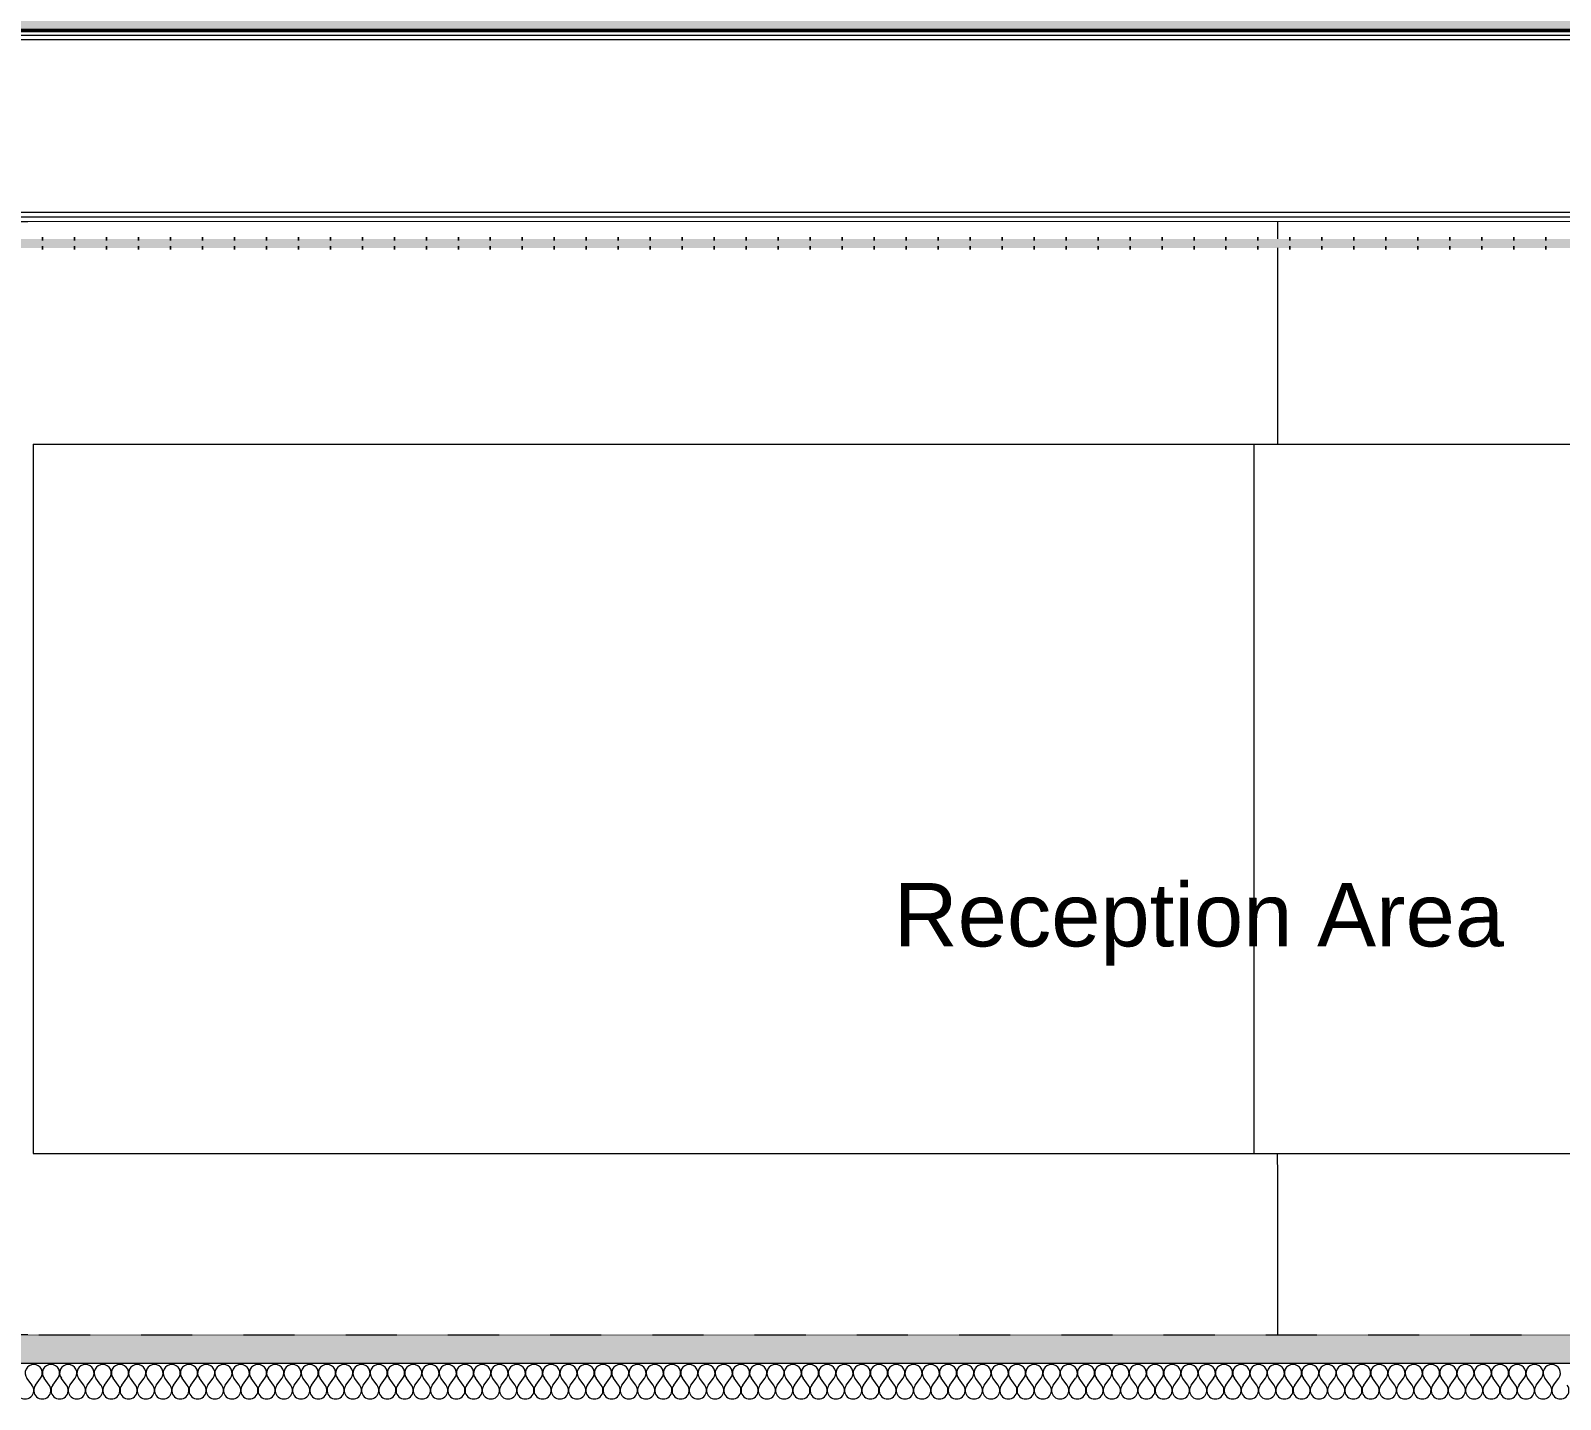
# Model space of a CAD drawing. Header units: millimetres. Extents: x -48147 to 1414029, y -496296 to 18123.
# Drawn here: x 1366780 to 1371003, y -491015 to -487237 of the extents above; entities that cross this region are included whole.
import ezdxf

# ---------------------------------------------------------------- set-up
doc = ezdxf.new("R2010")
doc.units = ezdxf.units.MM
doc.header["$MEASUREMENT"] = 0
for name, pattern in [('Dashed', [2822.222233, 1411.111116, -1411.111116]), ('Dense Dotted', [88.194442, 0, -88.194442]), ('Wipeout_Contour', [1000, 0, -1000])]:
    doc.linetypes.add(name, pattern=pattern)
for name, color, linetype, lineweight, true_color in [('0_Pen_No__105', 7, 'Continuous', 15, 0xa6a6a6), ('A-230-M_FLOOR.IFC Import_Pen_No__109', 7, 'Continuous', 15, 0xa6a6a6), ('A-230-M_FLOOR.IFC Import_Pen_No__29', 7, 'Continuous', 50, 0x2a2a2a), ('New_A-20-M_Ceiling_Pen_No__29', 7, 'Continuous', 50, 0x2a2a2a), ('New_A-20-M_Ceiling_Pen_No__81', 7, 'Continuous', 20, 0x6a6a6a), ('New_A-20-M_Floor_Slab_Pen_No__107', 7, 'Continuous', 15, 0xa6a6a6), ('New_A-20-M_Floor_Slab_Pen_No__109', 7, 'Continuous', 15, 0xa6a6a6), ('New_A-20-M_Floor_Slab_Pen_No__162', 7, 'Continuous', 0, 0xe47200)]:
    doc.layers.add(name, color=color, linetype=linetype, lineweight=lineweight, true_color=true_color)
for name, color, linetype in [('A-20-M_Ceiling', 7, 'Continuous'), ('A-230-M_FLOOR.IFC Import', 7, 'Continuous'), ('A-25-M_Wall_Int', 7, 'Continuous'), ('New_A-20-M_Ceiling', 7, 'Continuous'), ('New_A-20-M_Floor_Slab', 7, 'Continuous'), ('New_A-25-M_Wall_Int', 7, 'Continuous'), ('S-280-M_STRUCT_FRAME.IFC Import', 7, 'Continuous')]:
    doc.layers.add(name, color=color, linetype=linetype)
for name, color, linetype, lineweight in [('A-20-M_Ceiling_Pen_No__89', 8, 'Continuous', 20), ('A-25-M_Wall_Int_Pen_No__87', 8, 'Continuous', 20), ('A-95-P_Text_1_50_GA_Pen_No__1', 7, 'Continuous', 13), ('New_A-20-M_Floor_Slab_Pen_No__1', 7, 'Continuous', 13), ('New_A-25-M_Wall_Int_Pen_No__87', 8, 'Continuous', 20), ('S-280-M_STRUCT_FRAME.IFC Import_Pen_No__90', 8, 'Continuous', 20)]:
    doc.layers.add(name, color=color, linetype=linetype, lineweight=lineweight)
doc.styles.add('GENERATED_STYLE_2', font='')
doc.styles.get('GENERATED_STYLE_2').set_extended_font_data('Swis721 BT')
pattern_1 = [(0, (1372879, -490836.73), (0, 389.7114), [24.375, -200.625]), (0, (1372991.5, -490641.88), (0, 389.7114), [24.375, -200.625]), (60, (1372879, -490836.73), (-337.5, 194.8557), [24.375, -200.625]), (60, (1373104, -490836.73), (-337.5, 194.8557), [24.375, -200.625]), (120, (1372903.37, -490836.73), (337.5, 194.8557), [24.375, -200.625]), (120, (1373128.37, -490836.73), (337.5, 194.8557), [24.375, -200.625]), (0, (1372878.996, -490799.23), (0, 75), [0, -75, 0, -112.5]), (45, (1372916.496, -490799.23), (-53.033, 53.033), [0, -56.25, 0, -93.75])]

# ---------------------------------------------------------------- blocks, each defined once
blk = doc.blocks.new('Section Elem_81_2', base_point=(1372879, -490836.7))
at = {"color": 254, "linetype": 'Wipeout_Contour', "lineweight": 0, "ltscale": 5813348.917052661}
blk.add_wipeout([(1366788, -490336.7), (1370157, -490336.7), (1370157, -488378.7), (1366788, -488378.7)], dxfattribs=at).dxf.layer = 'New_A-25-M_Wall_Int'
at = {"color": 254, "linetype": 'Wipeout_Contour', "lineweight": 0, "ltscale": 5819705.804949574}
blk.add_wipeout([(1370157, -490336.7), (1370163.5, -490336.7), (1370163.5, -488378.7), (1370157, -488378.7)], dxfattribs=at).dxf.layer = 'New_A-25-M_Wall_Int'
at = {"layer": 'New_A-25-M_Wall_Int_Pen_No__87', "linetype": 'Continuous'}
blk.add_line((1370157, -488378.7), (1370157, -490336.7), dxfattribs=at)
blk = doc.blocks.new('*X395', base_point=(1372879, -490836.7))
at = {"layer": 'New_A-20-M_Floor_Slab_Pen_No__107', "linetype": 'Continuous'}
for p, q in [((1366784.4, -490975.8), (1366770.1, -490956.7)), ((1366793.9, -490975.8), (1366808.2, -490956.7)), ((1366832, -490975.8), (1366817.7, -490956.7)), ((1366841.5, -490975.8), (1366855.8, -490956.7)), ((1366879.6, -490975.8), (1366865.3, -490956.7)), ((1366889.1, -490975.8), (1366903.4, -490956.7)), ((1366927.2, -490975.8), (1366912.9, -490956.7)), ((1366936.8, -490975.8), (1366951, -490956.7)), ((1366974.8, -490975.8), (1366960.6, -490956.7)), ((1366984.4, -490975.8), (1366998.7, -490956.7)), ((1367022.5, -490975.8), (1367008.2, -490956.7)), ((1367032, -490975.8), (1367046.3, -490956.7)), ((1367070.1, -490975.8), (1367055.8, -490956.7)), ((1367079.6, -490975.8), (1367093.9, -490956.7)), ((1367117.7, -490975.8), (1367103.4, -490956.7)), ((1367127.2, -490975.8), (1367141.5, -490956.7)), ((1367165.3, -490975.8), (1367151, -490956.7)), ((1367174.8, -490975.8), (1367189.1, -490956.7)), ((1367212.9, -490975.8), (1367198.7, -490956.7)), ((1367222.5, -490975.8), (1367236.8, -490956.7)), ((1367260.6, -490975.8), (1367246.3, -490956.7)), ((1367270.1, -490975.8), (1367284.4, -490956.7)), ((1367308.2, -490975.8), (1367293.9, -490956.7)), ((1367317.7, -490975.8), (1367332, -490956.7)), ((1367355.8, -490975.8), (1367341.5, -490956.7)), ((1367365.3, -490975.8), (1367379.6, -490956.7)), ((1367403.4, -490975.8), (1367389.1, -490956.7)), ((1367412.9, -490975.8), (1367427.2, -490956.7)), ((1367451, -490975.8), (1367436.8, -490956.7)), ((1367460.6, -490975.8), (1367474.8, -490956.7)), ((1367498.7, -490975.8), (1367484.4, -490956.7)), ((1367508.2, -490975.8), (1367522.5, -490956.7)), ((1367546.3, -490975.8), (1367532, -490956.7)), ((1367555.8, -490975.8), (1367570.1, -490956.7)), ((1367593.9, -490975.8), (1367579.6, -490956.7)), ((1367603.4, -490975.8), (1367617.7, -490956.7)), ((1367641.5, -490975.8), (1367627.2, -490956.7)), ((1367651, -490975.8), (1367665.3, -490956.7)), ((1367689.1, -490975.8), (1367674.8, -490956.7)), ((1367698.7, -490975.8), (1367712.9, -490956.7)), ((1367736.8, -490975.8), (1367722.5, -490956.7)), ((1367746.3, -490975.8), (1367760.6, -490956.7)), ((1367784.4, -490975.8), (1367770.1, -490956.7)), ((1367793.9, -490975.8), (1367808.2, -490956.7)), ((1367832, -490975.8), (1367817.7, -490956.7)), ((1367841.5, -490975.8), (1367855.8, -490956.7)), ((1367879.6, -490975.8), (1367865.3, -490956.7)), ((1367889.1, -490975.8), (1367903.4, -490956.7)), ((1367927.2, -490975.8), (1367912.9, -490956.7)), ((1367936.8, -490975.8), (1367951, -490956.7)), ((1367974.8, -490975.8), (1367960.6, -490956.7)), ((1367984.4, -490975.8), (1367998.7, -490956.7)), ((1368022.5, -490975.8), (1368008.2, -490956.7)), ((1368032, -490975.8), (1368046.3, -490956.7)), ((1368070.1, -490975.8), (1368055.8, -490956.7)), ((1368079.6, -490975.8), (1368093.9, -490956.7)), ((1368117.7, -490975.8), (1368103.4, -490956.7)), ((1368127.2, -490975.8), (1368141.5, -490956.7)), ((1368165.3, -490975.8), (1368151, -490956.7)), ((1368174.8, -490975.8), (1368189.1, -490956.7)), ((1368212.9, -490975.8), (1368198.7, -490956.7)), ((1368222.5, -490975.8), (1368236.8, -490956.7)), ((1368260.6, -490975.8), (1368246.3, -490956.7)), ((1368270.1, -490975.8), (1368284.4, -490956.7)), ((1368308.2, -490975.8), (1368293.9, -490956.7)), ((1368317.7, -490975.8), (1368332, -490956.7)), ((1368355.8, -490975.8), (1368341.5, -490956.7)), ((1368365.3, -490975.8), (1368379.6, -490956.7)), ((1368403.4, -490975.8), (1368389.1, -490956.7)), ((1368412.9, -490975.8), (1368427.2, -490956.7)), ((1368451, -490975.8), (1368436.8, -490956.7)), ((1368460.6, -490975.8), (1368474.8, -490956.7)), ((1368498.7, -490975.8), (1368484.4, -490956.7)), ((1368508.2, -490975.8), (1368522.5, -490956.7)), ((1368546.3, -490975.8), (1368532, -490956.7)), ((1368555.8, -490975.8), (1368570.1, -490956.7)), ((1368593.9, -490975.8), (1368579.6, -490956.7)), ((1368603.4, -490975.8), (1368617.7, -490956.7)), ((1368641.5, -490975.8), (1368627.2, -490956.7)), ((1368651, -490975.8), (1368665.3, -490956.7)), ((1368689.1, -490975.8), (1368674.8, -490956.7)), ((1368698.7, -490975.8), (1368712.9, -490956.7)), ((1368736.8, -490975.8), (1368722.5, -490956.7)), ((1368746.3, -490975.8), (1368760.6, -490956.7)), ((1368784.4, -490975.8), (1368770.1, -490956.7)), ((1368793.9, -490975.8), (1368808.2, -490956.7)), ((1368832, -490975.8), (1368817.7, -490956.7)), ((1368841.5, -490975.8), (1368855.8, -490956.7)), ((1368879.6, -490975.8), (1368865.3, -490956.7)), ((1368889.1, -490975.8), (1368903.4, -490956.7)), ((1368927.2, -490975.8), (1368912.9, -490956.7)), ((1368936.8, -490975.8), (1368951, -490956.7)), ((1368974.8, -490975.8), (1368960.6, -490956.7)), ((1368984.4, -490975.8), (1368998.7, -490956.7)), ((1369022.5, -490975.8), (1369008.2, -490956.7)), ((1369032, -490975.8), (1369046.3, -490956.7)), ((1369070.1, -490975.8), (1369055.8, -490956.7)), ((1369079.6, -490975.8), (1369093.9, -490956.7)), ((1369117.7, -490975.8), (1369103.4, -490956.7)), ((1369127.2, -490975.8), (1369141.5, -490956.7)), ((1369165.3, -490975.8), (1369151, -490956.7)), ((1369174.8, -490975.8), (1369189.1, -490956.7)), ((1369212.9, -490975.8), (1369198.7, -490956.7)), ((1369222.5, -490975.8), (1369236.8, -490956.7)), ((1369260.6, -490975.8), (1369246.3, -490956.7)), ((1369270.1, -490975.8), (1369284.4, -490956.7)), ((1369308.2, -490975.8), (1369293.9, -490956.7)), ((1369317.7, -490975.8), (1369332, -490956.7)), ((1369355.8, -490975.8), (1369341.5, -490956.7)), ((1369365.3, -490975.8), (1369379.6, -490956.7)), ((1369403.4, -490975.8), (1369389.1, -490956.7)), ((1369412.9, -490975.8), (1369427.2, -490956.7)), ((1369451, -490975.8), (1369436.8, -490956.7)), ((1369460.6, -490975.8), (1369474.8, -490956.7)), ((1369498.7, -490975.8), (1369484.4, -490956.7)), ((1369508.2, -490975.8), (1369522.5, -490956.7)), ((1369546.3, -490975.8), (1369532, -490956.7)), ((1369555.8, -490975.8), (1369570.1, -490956.7)), ((1369593.9, -490975.8), (1369579.6, -490956.7)), ((1369603.4, -490975.8), (1369617.7, -490956.7)), ((1369641.5, -490975.8), (1369627.2, -490956.7)), ((1369651, -490975.8), (1369665.3, -490956.7)), ((1369689.1, -490975.8), (1369674.8, -490956.7)), ((1369698.7, -490975.8), (1369712.9, -490956.7)), ((1369736.8, -490975.8), (1369722.5, -490956.7)), ((1369746.3, -490975.8), (1369760.6, -490956.7)), ((1369784.4, -490975.8), (1369770.1, -490956.7)), ((1369793.9, -490975.8), (1369808.2, -490956.7)), ((1369832, -490975.8), (1369817.7, -490956.7)), ((1369841.5, -490975.8), (1369855.8, -490956.7)), ((1369879.6, -490975.8), (1369865.3, -490956.7)), ((1369889.1, -490975.8), (1369903.4, -490956.7)), ((1369927.2, -490975.8), (1369912.9, -490956.7)), ((1369936.8, -490975.8), (1369951, -490956.7)), ((1369974.8, -490975.8), (1369960.6, -490956.7)), ((1369984.4, -490975.8), (1369998.7, -490956.7)), ((1370022.5, -490975.8), (1370008.2, -490956.7)), ((1370032, -490975.8), (1370046.3, -490956.7)), ((1370070.1, -490975.8), (1370055.8, -490956.7)), ((1370079.6, -490975.8), (1370093.9, -490956.7)), ((1370117.7, -490975.8), (1370103.4, -490956.7)), ((1370127.2, -490975.8), (1370141.5, -490956.7)), ((1370165.3, -490975.8), (1370151, -490956.7)), ((1370174.8, -490975.8), (1370189.1, -490956.7)), ((1370212.9, -490975.8), (1370198.7, -490956.7)), ((1370222.5, -490975.8), (1370236.8, -490956.7)), ((1370260.6, -490975.8), (1370246.3, -490956.7)), ((1370270.1, -490975.8), (1370284.4, -490956.7)), ((1370308.2, -490975.8), (1370293.9, -490956.7)), ((1370317.7, -490975.8), (1370332, -490956.7)), ((1370355.8, -490975.8), (1370341.5, -490956.7)), ((1370365.3, -490975.8), (1370379.6, -490956.7)), ((1370403.4, -490975.8), (1370389.1, -490956.7)), ((1370412.9, -490975.8), (1370427.2, -490956.7)), ((1370451, -490975.8), (1370436.8, -490956.7)), ((1370460.6, -490975.8), (1370474.8, -490956.7)), ((1370498.7, -490975.8), (1370484.4, -490956.7)), ((1370508.2, -490975.8), (1370522.5, -490956.7)), ((1370546.3, -490975.8), (1370532, -490956.7)), ((1370555.8, -490975.8), (1370570.1, -490956.7)), ((1370593.9, -490975.8), (1370579.6, -490956.7)), ((1370603.4, -490975.8), (1370617.7, -490956.7)), ((1370641.5, -490975.8), (1370627.2, -490956.7)), ((1370651, -490975.8), (1370665.3, -490956.7)), ((1370689.1, -490975.8), (1370674.8, -490956.7)), ((1370698.7, -490975.8), (1370712.9, -490956.7)), ((1370736.8, -490975.8), (1370722.5, -490956.7)), ((1370746.3, -490975.8), (1370760.6, -490956.7)), ((1370784.4, -490975.8), (1370770.1, -490956.7)), ((1370793.9, -490975.8), (1370808.2, -490956.7)), ((1370832, -490975.8), (1370817.7, -490956.7)), ((1370841.5, -490975.8), (1370855.8, -490956.7)), ((1370879.6, -490975.8), (1370865.3, -490956.7)), ((1370889.1, -490975.8), (1370903.4, -490956.7)), ((1370927.2, -490975.8), (1370912.9, -490956.7)), ((1370936.8, -490975.8), (1370951, -490956.7)), ((1370974.8, -490975.8), (1370960.6, -490956.7)), ((1370984.4, -490975.8), (1370998.7, -490956.7))]:
    blk.add_line(p, q, dxfattribs=at)
for centre, start, end in [((1366789.1, -490942.4), 90, 216.8699), ((1366789.1, -490942.4), 323.1301, 90), ((1366836.8, -490942.4), 90, 216.8699), ((1366836.8, -490942.4), 323.1301, 90), ((1366884.4, -490942.4), 90, 216.8699), ((1366884.4, -490942.4), 323.1301, 90), ((1366932, -490942.4), 90, 216.8699), ((1366932, -490942.4), 323.1301, 90), ((1366979.6, -490942.4), 90, 216.8699), ((1366979.6, -490942.4), 323.1301, 90), ((1367027.2, -490942.4), 90, 216.8699), ((1367027.2, -490942.4), 323.1301, 90), ((1367074.8, -490942.4), 90, 216.8699), ((1367074.8, -490942.4), 323.1301, 90), ((1367122.5, -490942.4), 90, 216.8699), ((1367122.5, -490942.4), 323.1301, 90), ((1367170.1, -490942.4), 90, 216.8699), ((1367170.1, -490942.4), 323.1301, 90), ((1367217.7, -490942.4), 90, 216.8699), ((1367217.7, -490942.4), 323.1301, 90), ((1367265.3, -490942.4), 90, 216.8699), ((1367265.3, -490942.4), 323.1301, 90), ((1367312.9, -490942.4), 90, 216.8699), ((1367312.9, -490942.4), 323.1301, 90), ((1367360.6, -490942.4), 90, 216.8699), ((1367360.6, -490942.4), 323.1301, 90), ((1367408.2, -490942.4), 90, 216.8699), ((1367408.2, -490942.4), 323.1301, 90), ((1367455.8, -490942.4), 90, 216.8699), ((1367455.8, -490942.4), 323.1301, 90), ((1367503.4, -490942.4), 90, 216.8699), ((1367503.4, -490942.4), 323.1301, 90), ((1367551, -490942.4), 90, 216.8699), ((1367551, -490942.4), 323.1301, 90), ((1367598.7, -490942.4), 90, 216.8699), ((1367598.7, -490942.4), 323.1301, 90), ((1367646.3, -490942.4), 90, 216.8699), ((1367646.3, -490942.4), 323.1301, 90), ((1367693.9, -490942.4), 90, 216.8699), ((1367693.9, -490942.4), 323.1301, 90), ((1367741.5, -490942.4), 90, 216.8699), ((1367741.5, -490942.4), 323.1301, 90), ((1367789.1, -490942.4), 90, 216.8699), ((1367789.1, -490942.4), 323.1301, 90), ((1367836.8, -490942.4), 90, 216.8699), ((1367836.8, -490942.4), 323.1301, 90), ((1367884.4, -490942.4), 90, 216.8699), ((1367884.4, -490942.4), 323.1301, 90), ((1367932, -490942.4), 90, 216.8699), ((1367932, -490942.4), 323.1301, 90), ((1367979.6, -490942.4), 90, 216.8699), ((1367979.6, -490942.4), 323.1301, 90), ((1368027.2, -490942.4), 90, 216.8699), ((1368027.2, -490942.4), 323.1301, 90), ((1368074.8, -490942.4), 90, 216.8699), ((1368074.8, -490942.4), 323.1301, 90), ((1368122.5, -490942.4), 90, 216.8699), ((1368122.5, -490942.4), 323.1301, 90), ((1368170.1, -490942.4), 90, 216.8699), ((1368170.1, -490942.4), 323.1301, 90), ((1368217.7, -490942.4), 90, 216.8699), ((1368217.7, -490942.4), 323.1301, 90), ((1368265.3, -490942.4), 90, 216.8699), ((1368265.3, -490942.4), 323.1301, 90), ((1368312.9, -490942.4), 90, 216.8699), ((1368312.9, -490942.4), 323.1301, 90), ((1368360.6, -490942.4), 90, 216.8699), ((1368360.6, -490942.4), 323.1301, 90), ((1368408.2, -490942.4), 90, 216.8699), ((1368408.2, -490942.4), 323.1301, 90), ((1368455.8, -490942.4), 90, 216.8699), ((1368455.8, -490942.4), 323.1301, 90), ((1368503.4, -490942.4), 90, 216.8699), ((1368503.4, -490942.4), 323.1301, 90), ((1368551, -490942.4), 90, 216.8699), ((1368551, -490942.4), 323.1301, 90), ((1368598.7, -490942.4), 90, 216.8699), ((1368598.7, -490942.4), 323.1301, 90), ((1368646.3, -490942.4), 90, 216.8699), ((1368646.3, -490942.4), 323.1301, 90), ((1368693.9, -490942.4), 90, 216.8699), ((1368693.9, -490942.4), 323.1301, 90), ((1368741.5, -490942.4), 90, 216.8699), ((1368741.5, -490942.4), 323.1301, 90), ((1368789.1, -490942.4), 90, 216.8699), ((1368789.1, -490942.4), 323.1301, 90), ((1368836.8, -490942.4), 90, 216.8699), ((1368836.8, -490942.4), 323.1301, 90), ((1368884.4, -490942.4), 90, 216.8699), ((1368884.4, -490942.4), 323.1301, 90), ((1368932, -490942.4), 90, 216.8699), ((1368932, -490942.4), 323.1301, 90), ((1368979.6, -490942.4), 90, 216.8699), ((1368979.6, -490942.4), 323.1301, 90), ((1369027.2, -490942.4), 90, 216.8699), ((1369027.2, -490942.4), 323.1301, 90), ((1369074.8, -490942.4), 90, 216.8699), ((1369074.8, -490942.4), 323.1301, 90), ((1369122.5, -490942.4), 90, 216.8699), ((1369122.5, -490942.4), 323.1301, 90), ((1369170.1, -490942.4), 90, 216.8699), ((1369170.1, -490942.4), 323.1301, 90), ((1369217.7, -490942.4), 90, 216.8699), ((1369217.7, -490942.4), 323.1301, 90), ((1369265.3, -490942.4), 90, 216.8699), ((1369265.3, -490942.4), 323.1301, 90), ((1369312.9, -490942.4), 90, 216.8699), ((1369312.9, -490942.4), 323.1301, 90), ((1369360.6, -490942.4), 90, 216.8699), ((1369360.6, -490942.4), 323.1301, 90), ((1369408.2, -490942.4), 90, 216.8699), ((1369408.2, -490942.4), 323.1301, 90), ((1369455.8, -490942.4), 90, 216.8699), ((1369455.8, -490942.4), 323.1301, 90), ((1369503.4, -490942.4), 90, 216.8699), ((1369503.4, -490942.4), 323.1301, 90), ((1369551, -490942.4), 90, 216.8699), ((1369551, -490942.4), 323.1301, 90), ((1369598.7, -490942.4), 90, 216.8699), ((1369598.7, -490942.4), 323.1301, 90), ((1369646.3, -490942.4), 90, 216.8699), ((1369646.3, -490942.4), 323.1301, 90), ((1369693.9, -490942.4), 90, 216.8699), ((1369693.9, -490942.4), 323.1301, 90), ((1369741.5, -490942.4), 90, 216.8699), ((1369741.5, -490942.4), 323.1301, 90), ((1369789.1, -490942.4), 90, 216.8699), ((1369789.1, -490942.4), 323.1301, 90), ((1369836.8, -490942.4), 90, 216.8699), ((1369836.8, -490942.4), 323.1301, 90), ((1369884.4, -490942.4), 90, 216.8699), ((1369884.4, -490942.4), 323.1301, 90), ((1369932, -490942.4), 90, 216.8699), ((1369932, -490942.4), 323.1301, 90), ((1369979.6, -490942.4), 90, 216.8699), ((1369979.6, -490942.4), 323.1301, 90), ((1370027.2, -490942.4), 90, 216.8699), ((1370027.2, -490942.4), 323.1301, 90), ((1370074.8, -490942.4), 90, 216.8699), ((1370074.8, -490942.4), 323.1301, 90), ((1370122.5, -490942.4), 90, 216.8699), ((1370122.5, -490942.4), 323.1301, 90), ((1370170.1, -490942.4), 90, 216.8699), ((1370170.1, -490942.4), 323.1301, 90), ((1370217.7, -490942.4), 90, 216.8699), ((1370217.7, -490942.4), 323.1301, 90), ((1370265.3, -490942.4), 90, 216.8699), ((1370265.3, -490942.4), 323.1301, 90), ((1370312.9, -490942.4), 90, 216.8699), ((1370312.9, -490942.4), 323.1301, 90), ((1370360.6, -490942.4), 90, 216.8699), ((1370360.6, -490942.4), 323.1301, 90), ((1370408.2, -490942.4), 90, 216.8699), ((1370408.2, -490942.4), 323.1301, 90), ((1370455.8, -490942.4), 90, 216.8699), ((1370455.8, -490942.4), 323.1301, 90), ((1370503.4, -490942.4), 90, 216.8699), ((1370503.4, -490942.4), 323.1301, 90), ((1370551, -490942.4), 90, 216.8699), ((1370551, -490942.4), 323.1301, 90), ((1370598.7, -490942.4), 90, 216.8699), ((1370598.7, -490942.4), 323.1301, 90), ((1370646.3, -490942.4), 90, 216.8699), ((1370646.3, -490942.4), 323.1301, 90), ((1370693.9, -490942.4), 90, 216.8699), ((1370693.9, -490942.4), 323.1301, 90), ((1370741.5, -490942.4), 90, 216.8699), ((1370741.5, -490942.4), 323.1301, 90), ((1370789.1, -490942.4), 90, 216.8699), ((1370789.1, -490942.4), 323.1301, 90), ((1370836.8, -490942.4), 90, 216.8699), ((1370836.8, -490942.4), 323.1301, 90), ((1370884.4, -490942.4), 90, 216.8699), ((1370884.4, -490942.4), 323.1301, 90), ((1370932, -490942.4), 90, 216.8699), ((1370932, -490942.4), 323.1301, 90), ((1370979.6, -490942.4), 90, 216.8699), ((1370979.6, -490942.4), 323.1301, 90), ((1366765.3, -490990), 143.1301, 36.8699), ((1366812.9, -490990), 143.1301, 36.8699), ((1366860.6, -490990), 143.1301, 36.8699), ((1366908.2, -490990), 143.1301, 36.8699), ((1366955.8, -490990), 143.1301, 36.8699), ((1367003.4, -490990), 143.1301, 36.8699), ((1367051, -490990), 143.1301, 36.8699), ((1367098.7, -490990), 143.1301, 36.8699), ((1367146.3, -490990), 143.1301, 36.8699), ((1367193.9, -490990), 143.1301, 36.8699), ((1367241.5, -490990), 143.1301, 36.8699), ((1367289.1, -490990), 143.1301, 36.8699), ((1367336.8, -490990), 143.1301, 36.8699), ((1367384.4, -490990), 143.1301, 36.8699), ((1367432, -490990), 143.1301, 36.8699), ((1367479.6, -490990), 143.1301, 36.8699), ((1367527.2, -490990), 143.1301, 36.8699), ((1367574.8, -490990), 143.1301, 36.8699), ((1367622.5, -490990), 143.1301, 36.8699), ((1367670.1, -490990), 143.1301, 36.8699), ((1367717.7, -490990), 143.1301, 36.8699), ((1367765.3, -490990), 143.1301, 36.8699), ((1367812.9, -490990), 143.1301, 36.8699), ((1367860.6, -490990), 143.1301, 36.8699), ((1367908.2, -490990), 143.1301, 36.8699), ((1367955.8, -490990), 143.1301, 36.8699), ((1368003.4, -490990), 143.1301, 36.8699), ((1368051, -490990), 143.1301, 36.8699), ((1368098.7, -490990), 143.1301, 36.8699), ((1368146.3, -490990), 143.1301, 36.8699), ((1368193.9, -490990), 143.1301, 36.8699), ((1368241.5, -490990), 143.1301, 36.8699), ((1368289.1, -490990), 143.1301, 36.8699), ((1368336.8, -490990), 143.1301, 36.8699), ((1368384.4, -490990), 143.1301, 36.8699), ((1368432, -490990), 143.1301, 36.8699), ((1368479.6, -490990), 143.1301, 36.8699), ((1368527.2, -490990), 143.1301, 36.8699), ((1368574.8, -490990), 143.1301, 36.8699), ((1368622.5, -490990), 143.1301, 36.8699), ((1368670.1, -490990), 143.1301, 36.8699), ((1368717.7, -490990), 143.1301, 36.8699), ((1368765.3, -490990), 143.1301, 36.8699), ((1368812.9, -490990), 143.1301, 36.8699), ((1368860.6, -490990), 143.1301, 36.8699), ((1368908.2, -490990), 143.1301, 36.8699), ((1368955.8, -490990), 143.1301, 36.8699), ((1369003.4, -490990), 143.1301, 36.8699), ((1369051, -490990), 143.1301, 36.8699), ((1369098.7, -490990), 143.1301, 36.8699), ((1369146.3, -490990), 143.1301, 36.8699), ((1369193.9, -490990), 143.1301, 36.8699), ((1369241.5, -490990), 143.1301, 36.8699), ((1369289.1, -490990), 143.1301, 36.8699), ((1369336.8, -490990), 143.1301, 36.8699), ((1369384.4, -490990), 143.1301, 36.8699), ((1369432, -490990), 143.1301, 36.8699), ((1369479.6, -490990), 143.1301, 36.8699), ((1369527.2, -490990), 143.1301, 36.8699), ((1369574.8, -490990), 143.1301, 36.8699), ((1369622.5, -490990), 143.1301, 36.8699), ((1369670.1, -490990), 143.1301, 36.8699), ((1369717.7, -490990), 143.1301, 36.8699), ((1369765.3, -490990), 143.1301, 36.8699), ((1369812.9, -490990), 143.1301, 36.8699), ((1369860.6, -490990), 143.1301, 36.8699), ((1369908.2, -490990), 143.1301, 36.8699), ((1369955.8, -490990), 143.1301, 36.8699), ((1370003.4, -490990), 143.1301, 36.8699), ((1370051, -490990), 143.1301, 36.8699), ((1370098.7, -490990), 143.1301, 36.8699), ((1370146.3, -490990), 143.1301, 36.8699), ((1370193.9, -490990), 143.1301, 36.8699), ((1370241.5, -490990), 143.1301, 36.8699), ((1370289.1, -490990), 143.1301, 36.8699), ((1370336.8, -490990), 143.1301, 36.8699), ((1370384.4, -490990), 143.1301, 36.8699), ((1370432, -490990), 143.1301, 36.8699), ((1370479.6, -490990), 143.1301, 36.8699), ((1370527.2, -490990), 143.1301, 36.8699), ((1370574.8, -490990), 143.1301, 36.8699), ((1370622.5, -490990), 143.1301, 36.8699), ((1370670.1, -490990), 143.1301, 36.8699), ((1370717.7, -490990), 143.1301, 36.8699), ((1370765.3, -490990), 143.1301, 36.8699), ((1370812.9, -490990), 143.1301, 36.8699), ((1370860.6, -490990), 143.1301, 36.8699), ((1370908.2, -490990), 143.1301, 36.8699), ((1370955.8, -490990), 143.1301, 36.8699), ((1371003.4, -490990), 143.1301, 36.8699)]:
    blk.add_arc(centre, 23.8, start, end, dxfattribs=at)
blk = doc.blocks.new('Section Elem_366_2', base_point=(1372879, -490836.7))
at = {"color": 254, "linetype": 'Wipeout_Contour', "lineweight": 0, "ltscale": 5822336.932300525}
blk.add_wipeout([(1376173.4, -490836.7), (1364455.8, -490836.7), (1364455.8, -490915.7), (1376173.4, -490915.7)], dxfattribs=at).dxf.layer = 'New_A-20-M_Floor_Slab'
at = {"layer": 'New_A-20-M_Floor_Slab_Pen_No__109', "linetype": 'Continuous'}
h = blk.add_hatch(dxfattribs=at)
h.set_pattern_fill('Lightweight_Concrete_0002', color=256, style=0, pattern_type=2)
h.set_pattern_definition(pattern_1)
h.paths.add_polyline_path([(1376173.4, -490836.7), (1364455.8, -490836.7), (1364455.8, -490915.7), (1376173.4, -490915.7)])
at = {"layer": 'New_A-20-M_Floor_Slab_Pen_No__162', "linetype": 'Continuous'}
blk.add_hatch(color=256, dxfattribs=at).paths.add_polyline_path([(1364455.8, -490915.7), (1364455.8, -490916.2), (1376173.4, -490916.2), (1376173.4, -490915.7)])
at = {"layer": 'New_A-20-M_Floor_Slab_Pen_No__1', "linetype": 'Continuous'}
blk.add_line((1376172.6, -490836.7), (1364455.8, -490836.7), dxfattribs=at)
at = {"color": 254, "linetype": 'Wipeout_Contour', "lineweight": 0, "ltscale": 5822458.350221347}
blk.add_wipeout([(1364455.8, -490916.2), (1364455.8, -491016.2), (1376173.4, -491016.2), (1376173.4, -490916.2)], dxfattribs=at).dxf.layer = 'New_A-20-M_Floor_Slab'
at = {"layer": 'New_A-20-M_Floor_Slab_Pen_No__1', "linetype": 'Continuous'}
for p, q in [((1376173.4, -490915.7), (1364455.8, -490915.7)), ((1376173.4, -490916.2), (1364455.8, -490916.2))]:
    blk.add_line(p, q, dxfattribs=at)
at = {"layer": 'New_A-20-M_Floor_Slab'}
blk.add_blockref('*X395', (1372879, -490836.7), dxfattribs=at)
blk = doc.blocks.new('Section Elem_467_2', base_point=(1372879, -490836.7))
at = {"color": 254, "linetype": 'Wipeout_Contour', "lineweight": 0, "ltscale": 5818490.170846383}
blk.add_wipeout([(1364996.9, -487253.7), (1364997.2, -487262.6), (1376172.6, -487262.6), (1376172.6, -487253.7)], dxfattribs=at).dxf.layer = 'S-280-M_STRUCT_FRAME.IFC Import'
at = {"color": 254, "linetype": 'Wipeout_Contour', "lineweight": 0, "ltscale": 5819140.956691417}
blk.add_wipeout([(1364997.2, -487739.1), (1364996.9, -487748.1), (1376172.6, -487748.1), (1376172.6, -487739.1)], dxfattribs=at).dxf.layer = 'S-280-M_STRUCT_FRAME.IFC Import'
at = {"color": 254, "linetype": 'Wipeout_Contour', "lineweight": 0, "ltscale": 5818480.752406818}
blk.add_wipeout([(1376172.6, -487249.9), (1364996.2, -487249.9), (1364996.9, -487253.7), (1376172.6, -487253.7)], dxfattribs=at).dxf.layer = 'S-280-M_STRUCT_FRAME.IFC Import'
at = {"color": 254, "linetype": 'Wipeout_Contour', "lineweight": 0, "ltscale": 5819117.401360019}
blk.add_wipeout([(1376172.6, -487751.8), (1364974, -487751.8), (1364974, -487765), (1376172.6, -487765)], dxfattribs=at).dxf.layer = 'S-280-M_STRUCT_FRAME.IFC Import'
at = {"color": 254, "linetype": 'Wipeout_Contour', "lineweight": 0, "ltscale": 5818426.905174221}
blk.add_wipeout([(1364974, -487249.9), (1376172.6, -487249.9), (1376172.6, -487236.7), (1364974, -487236.7)], dxfattribs=at).dxf.layer = 'S-280-M_STRUCT_FRAME.IFC Import'
at = {"color": 254, "linetype": 'Wipeout_Contour', "lineweight": 0, "ltscale": 5819148.562650276}
blk.add_wipeout([(1364996.9, -487748.1), (1364996.2, -487751.8), (1376172.6, -487751.8), (1376172.6, -487748.1)], dxfattribs=at).dxf.layer = 'S-280-M_STRUCT_FRAME.IFC Import'
at = {"layer": 'S-280-M_STRUCT_FRAME.IFC Import_Pen_No__90', "linetype": 'Continuous'}
for p, q in [((1376172.6, -487249.9), (1364974, -487249.9)), ((1376172.6, -487262.6), (1364997.2, -487262.6)), ((1376172.6, -487739.1), (1364997.2, -487739.1)), ((1376172.6, -487751.8), (1364974, -487751.8)), ((1376172.6, -487765), (1364974, -487765))]:
    blk.add_line(p, q, dxfattribs=at)
blk = doc.blocks.new('Section Elem_626_2', base_point=(1372879, -490836.7))
at = {"color": 254, "linetype": 'Wipeout_Contour', "lineweight": 0, "ltscale": 5822580.216218885}
blk.add_wipeout([(1370163.5, -490336.7), (1371683, -490336.7), (1371683, -488378.7), (1370163.5, -488378.7)], dxfattribs=at).dxf.layer = 'New_A-25-M_Wall_Int'
at = {"layer": 'New_A-25-M_Wall_Int_Pen_No__87', "linetype": 'Continuous'}
blk.add_line((1371683, -488378.7), (1371683, -490336.7), dxfattribs=at)
blk = doc.blocks.new('Section Elem_629_2', base_point=(1372879, -490836.7))
at = {"color": 254, "linetype": 'Wipeout_Contour', "lineweight": 0, "ltscale": 5804861.895848667}
blk.add_wipeout([(1366773, -487811.7), (1366788, -487811.7), (1366788, -487765), (1366773, -487765)], dxfattribs=at).dxf.layer = 'A-25-M_Wall_Int'
at = {"color": 254, "linetype": 'Wipeout_Contour', "lineweight": 0, "ltscale": 5806949.323192182}
blk.add_wipeout([(1366773, -490836.7), (1366788, -490836.7), (1366788, -487836.7), (1366773, -487836.7)], dxfattribs=at).dxf.layer = 'A-25-M_Wall_Int'
at = {"layer": 'A-25-M_Wall_Int_Pen_No__87', "linetype": 'Continuous'}
blk.add_line((1366788, -488378.7), (1366788, -490336.7), dxfattribs=at)
blk = doc.blocks.new('Section Elem_631_2', base_point=(1372879, -490836.7))
at = {"color": 254, "linetype": 'Wipeout_Contour', "lineweight": 0, "ltscale": 5821627.207863323}
blk.add_wipeout([(1370229.1, -490366.7), (1370222.6, -490366.7), (1370222.6, -490836.7), (1370229.1, -490836.7)], dxfattribs=at).dxf.layer = 'A-25-M_Wall_Int'
at = {"color": 254, "linetype": 'Wipeout_Contour', "lineweight": 0, "ltscale": 5815148.670922391}
blk.add_wipeout([(1370222.6, -490366.7), (1366788, -490366.7), (1366788, -490836.7), (1370222.6, -490836.7)], dxfattribs=at).dxf.layer = 'A-25-M_Wall_Int'
at = {"layer": 'A-25-M_Wall_Int_Pen_No__87', "linetype": 'Continuous'}
blk.add_line((1370222.6, -490366.7), (1370222.6, -490836.7), dxfattribs=at)
blk = doc.blocks.new('Section Elem_632_2', base_point=(1372879, -490836.7))
at = {"color": 254, "linetype": 'Wipeout_Contour', "lineweight": 0, "ltscale": 5824550.013132001}
blk.add_wipeout([(1371774.7, -490366.7), (1370229.1, -490366.7), (1370229.1, -490836.7), (1371774.7, -490836.7)], dxfattribs=at).dxf.layer = 'A-25-M_Wall_Int'
blk = doc.blocks.new('Section Elem_633_2', base_point=(1372879, -490836.7))
at = {"color": 254, "linetype": 'Wipeout_Contour', "lineweight": 0, "ltscale": 5811360.630356593}
blk.add_wipeout([(1366788, -487811.7), (1370222.6, -487811.7), (1370222.6, -487765), (1366788, -487765)], dxfattribs=at).dxf.layer = 'A-25-M_Wall_Int'
at = {"color": 254, "linetype": 'Wipeout_Contour', "lineweight": 0, "ltscale": 5811789.729001621}
blk.add_wipeout([(1366788, -488378.7), (1370222.6, -488378.7), (1370222.6, -487836.7), (1366788, -487836.7)], dxfattribs=at).dxf.layer = 'A-25-M_Wall_Int'
at = {"color": 254, "linetype": 'Wipeout_Contour', "lineweight": 0, "ltscale": 5817843.390134504}
blk.add_wipeout([(1370222.6, -487811.7), (1370229.1, -487811.7), (1370229.1, -487765), (1370222.6, -487765)], dxfattribs=at).dxf.layer = 'A-25-M_Wall_Int'
at = {"color": 254, "linetype": 'Wipeout_Contour', "lineweight": 0, "ltscale": 5818272.010307895}
blk.add_wipeout([(1370222.6, -488378.7), (1370229.1, -488378.7), (1370229.1, -487836.7), (1370222.6, -487836.7)], dxfattribs=at).dxf.layer = 'A-25-M_Wall_Int'
at = {"layer": 'A-25-M_Wall_Int_Pen_No__87', "linetype": 'Continuous'}
for p, q in [((1370222.6, -487765), (1370222.6, -487811.7)), ((1370222.6, -487836.7), (1370222.6, -488378.7)), ((1366788, -488378.7), (1370222.6, -488378.7)), ((1370222.6, -488378.7), (1370229.1, -488378.7))]:
    blk.add_line(p, q, dxfattribs=at)
blk = doc.blocks.new('Section Elem_634_2', base_point=(1372879, -490836.7))
at = {"color": 254, "linetype": 'Wipeout_Contour', "lineweight": 0, "ltscale": 5820768.097471124}
blk.add_wipeout([(1371774.7, -487765), (1370229.1, -487765), (1370229.1, -487811.7), (1371774.7, -487811.7)], dxfattribs=at).dxf.layer = 'A-25-M_Wall_Int'
at = {"color": 254, "linetype": 'Wipeout_Contour', "lineweight": 0, "ltscale": 5821196.502345623}
blk.add_wipeout([(1371774.7, -487836.7), (1370229.1, -487836.7), (1370229.1, -488378.7), (1371774.7, -488378.7)], dxfattribs=at).dxf.layer = 'A-25-M_Wall_Int'
at = {"layer": 'A-25-M_Wall_Int_Pen_No__87', "linetype": 'Continuous'}
blk.add_line((1370229.1, -488378.7), (1371774.7, -488378.7), dxfattribs=at)
blk = doc.blocks.new('Section Elem_635_2', base_point=(1372879, -490836.7))
at = {"color": 254, "linetype": 'Wipeout_Contour', "lineweight": 0, "ltscale": 8722216.821758943}
blk.add_wipeout([(1366788, -490351.7), (1366788, -490366.7), (1370222.6, -490366.7), (1370222.6, -490351.7), (1370222.6, -490336.7), (1366788, -490336.7)], dxfattribs=at).dxf.layer = 'A-20-M_Ceiling'
at = {"color": 254, "linetype": 'Wipeout_Contour', "lineweight": 0, "ltscale": 5824200.82526732}
blk.add_wipeout([(1370222.6, -490336.7), (1370222.6, -490366.7), (1371774.7, -490366.7), (1371774.7, -490336.7)], dxfattribs=at).dxf.layer = 'A-20-M_Ceiling'
at = {"layer": 'A-20-M_Ceiling_Pen_No__89', "linetype": 'Continuous'}
for p, q in [((1366788, -490336.7), (1370222.6, -490336.7)), ((1370222.6, -490351.7), (1370222.6, -490336.7)), ((1370222.6, -490336.7), (1371774.7, -490336.7)), ((1370222.6, -490366.7), (1370222.6, -490351.7))]:
    blk.add_line(p, q, dxfattribs=at)
blk = doc.blocks.new('Section Elem_638_2', base_point=(1372879, -490836.7))
at = {"layer": 'New_A-20-M_Ceiling_Pen_No__81', "linetype": 'Continuous', "lineweight": 0, "true_color": 0x353535}
blk.add_hatch(color=250, dxfattribs=at).paths.add_polyline_path([(1364339.1, -487811.7), (1364339.1, -487836.7), (1376172.6, -487836.7), (1376172.6, -487811.7)])
at = {"layer": 'New_A-20-M_Ceiling_Pen_No__29', "linetype": 'Dense Dotted'}
for p, q in [((1376172.6, -487811.7), (1364339.1, -487811.7)), ((1376172.6, -487836.7), (1364339.1, -487836.7))]:
    blk.add_line(p, q, dxfattribs=at)
blk = doc.blocks.new('Section Elem_721_2', base_point=(1372879, -490836.7))
at = {"color": 254, "linetype": 'Wipeout_Contour', "lineweight": 0, "ltscale": 23550683.00769461}
blk.add_wipeout([(1404904.6, -487236.7), (1404904.6, -487086.7), (1364343.8, -487086.7), (1364343.8, -487236.7), (1390405.8, -487236.7), (1390405.8, -487130.6), (1390402.8, -487123.4), (1390395.6, -487120.4), (1390333.4, -487120.4), (1390333.4, -487107.1), (1390486.3, -487107.1), (1390486.3, -487120.4), (1390424.1, -487120.4), (1390416.9, -487123.4), (1390413.9, -487130.6), (1390413.9, -487236.7)], dxfattribs=at).dxf.layer = 'A-230-M_FLOOR.IFC Import'
at = {"layer": 'A-230-M_FLOOR.IFC Import_Pen_No__109', "linetype": 'Continuous'}
h = blk.add_hatch(dxfattribs=at)
h.set_pattern_fill('Lightweight_Concrete_0002', color=256, style=0, pattern_type=2)
h.set_pattern_definition(pattern_1)
h.paths.add_polyline_path([(1404904.6, -487236.7), (1404904.6, -487086.7), (1364343.8, -487086.7), (1364343.8, -487236.7), (1390405.8, -487236.7), (1390405.8, -487130.6), (1390402.8, -487123.4), (1390395.6, -487120.4), (1390333.4, -487120.4), (1390333.4, -487107.1), (1390486.3, -487107.1), (1390486.3, -487120.4), (1390424.1, -487120.4), (1390416.9, -487123.4), (1390413.9, -487130.6), (1390413.9, -487236.7)])
at = {"layer": 'A-230-M_FLOOR.IFC Import_Pen_No__29', "linetype": 'Continuous'}
blk.add_line((1376172.6, -487236.7), (1364823.3, -487236.7), dxfattribs=at)
blk = doc.blocks.new('S-24 Building Section_STORY_MARKER', base_point=(1372879, -490836.7))
at = {"layer": '0_Pen_No__105', "linetype": 'Dashed', "ltscale": 0.1}
blk.add_line((1358054.7, -490836.7), (1410366.7, -490836.7), dxfattribs=at)

msp = doc.modelspace()

# ---------------------------------------------------------------- block references
at = {"layer": 'New_A-20-M_Floor_Slab'}
msp.add_blockref('Section Elem_366_2', (1372879, -490836.7), dxfattribs=at)
at = {"layer": 'New_A-25-M_Wall_Int'}
msp.add_blockref('Section Elem_81_2', (1372879, -490836.7), dxfattribs=at)
at = {"layer": 'S-280-M_STRUCT_FRAME.IFC Import'}
msp.add_blockref('Section Elem_467_2', (1372879, -490836.7), dxfattribs=at)

# ---------------------------------------------------------------- next in the draw order: block references
at = {"layer": 'A-230-M_FLOOR.IFC Import'}
msp.add_blockref('Section Elem_721_2', (1372879, -490836.7), dxfattribs=at)
at = {"layer": 'A-25-M_Wall_Int'}
msp.add_blockref('Section Elem_629_2', (1372879, -490836.7), dxfattribs=at)
at = {"layer": 'New_A-25-M_Wall_Int'}
msp.add_blockref('Section Elem_626_2', (1372879, -490836.7), dxfattribs=at)

# ---------------------------------------------------------------- next in the draw order: block references
at = {"layer": 'A-25-M_Wall_Int'}
for name in ['Section Elem_633_2', 'Section Elem_631_2']:
    msp.add_blockref(name, (1372879, -490836.7), dxfattribs=at)

# ---------------------------------------------------------------- next in the draw order: texts
at = {"layer": 'A-95-P_Text_1_50_GA_Pen_No__1', "linetype": 'Continuous', "insert": (1370005.6, -489589.7), "char_height": 175, "attachment_point": 2, "style": 'GENERATED_STYLE_2'}
msp.add_mtext('\\A1;{\\fSwis721 BT|b0|i0|c0|p34;Reception Area}', dxfattribs=at)

# ---------------------------------------------------------------- next in the draw order: block references
at = {"layer": 'A-25-M_Wall_Int'}
for name in ['Section Elem_634_2', 'Section Elem_632_2']:
    msp.add_blockref(name, (1372879, -490836.7), dxfattribs=at)

# ---------------------------------------------------------------- next in the draw order: block references
at = {"layer": 'A-20-M_Ceiling'}
msp.add_blockref('Section Elem_635_2', (1372879, -490836.7), dxfattribs=at)
at = {"layer": 'New_A-20-M_Ceiling'}
msp.add_blockref('Section Elem_638_2', (1372879, -490836.7), dxfattribs=at)

# ---------------------------------------------------------------- next in the draw order: block references
at = {"linetype": 'Continuous', "lineweight": 0}
msp.add_blockref('S-24 Building Section_STORY_MARKER', (1372879, -490836.7), dxfattribs=at)

doc.saveas('drawing.dxf')
